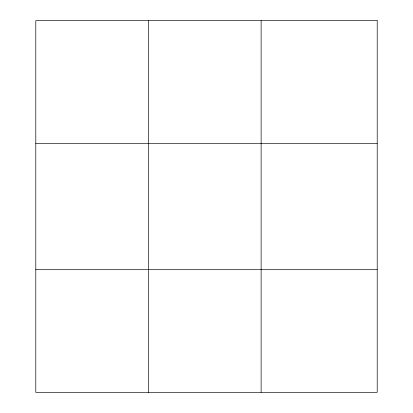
<?xml version="1.0" encoding="UTF-8"?>
<svg xmlns="http://www.w3.org/2000/svg" width="413" height="413" viewBox="0 0 413 413"><rect width="100%" height="100%" fill="white"/><g stroke="black" fill="none" stroke-linecap="round" stroke-linejoin="round"><path stroke-width="0.62" d="M148.458 392.35L148.458 20.65M261.124 392.35L261.124 20.65M35.792 143.311L377.208 143.311M35.792 269.689L377.208 269.689M377.208 20.65L377.208 392.35L35.792 392.35L35.792 20.65L377.208 20.65"/></g></svg>
